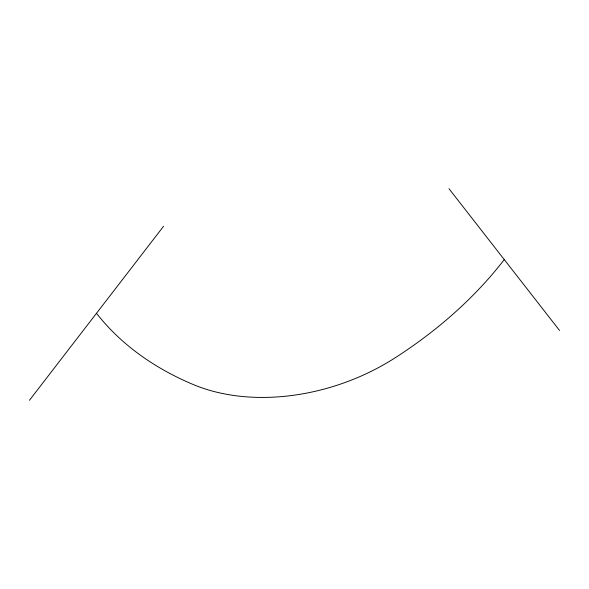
<?xml version="1.0" encoding="UTF-8"?>
<svg xmlns="http://www.w3.org/2000/svg" width="589" height="589" viewBox="0 0 589 589"><rect width="100%" height="100%" fill="white"/><g stroke="black" fill="none" stroke-linecap="round" stroke-linejoin="round"><path stroke-width="0.88" d="M29.45 400.292L163.543 226.301M448.98 188.708L559.55 330.473M504.265 259.587A375.878 260.632 -19.4 0 1 394.792 358.031A178.246 123.594 -19.4 0 1 193.332 384.565A375.878 260.632 -19.4 0 1 96.5 313.296"/></g></svg>
